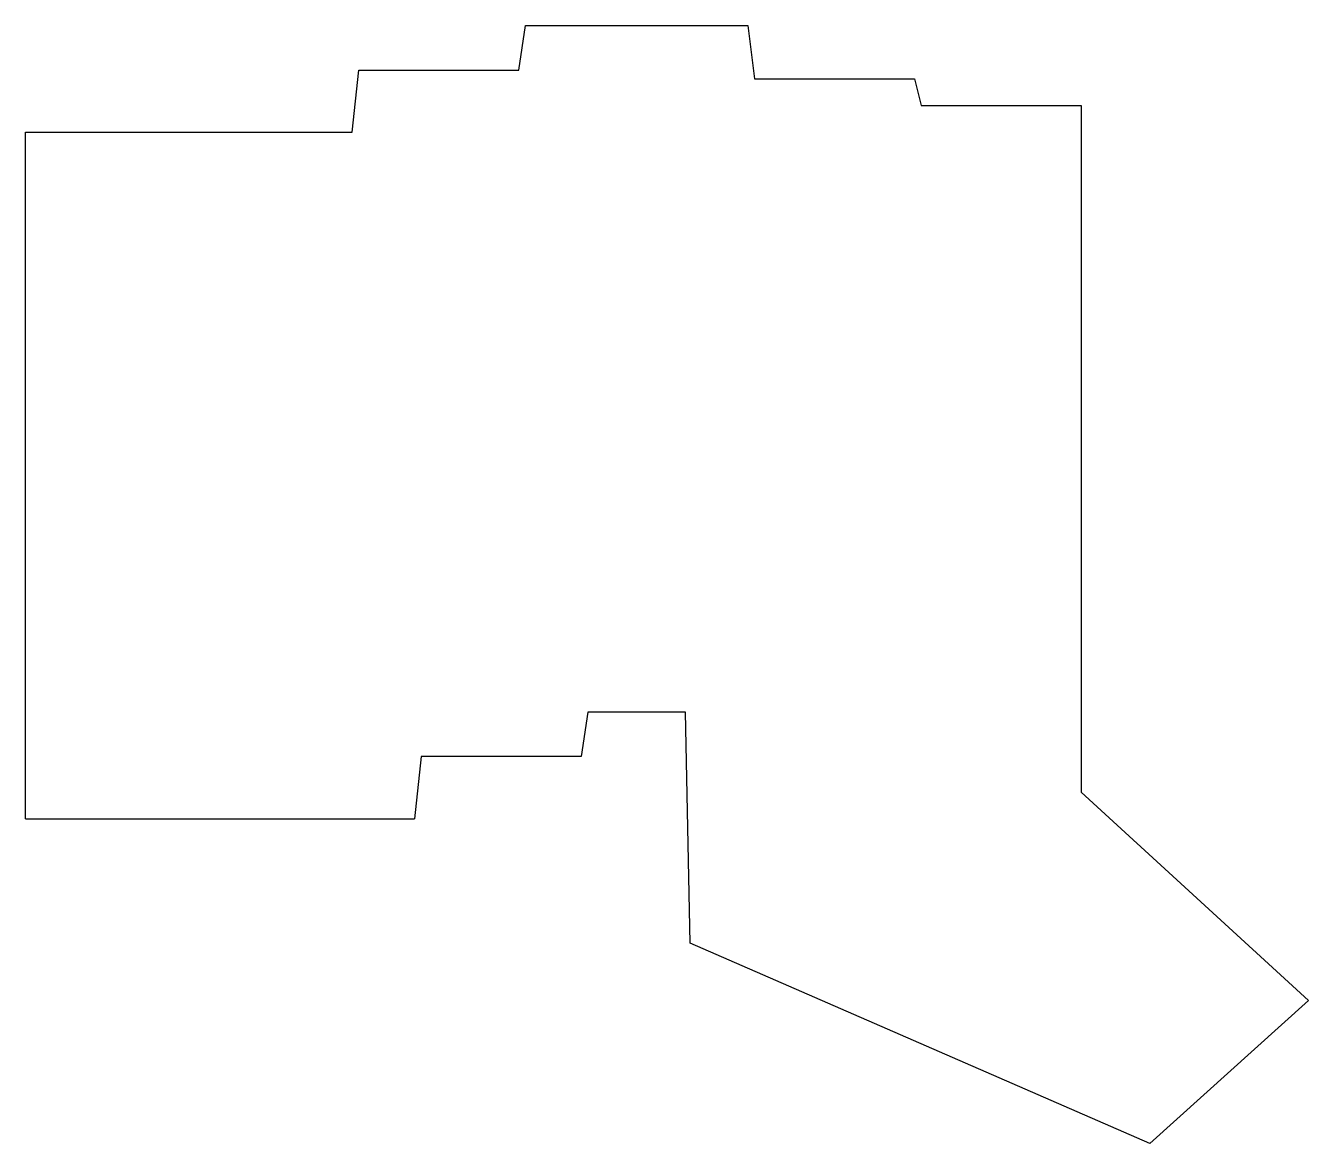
# Model space of a CAD drawing. Header units: millimetres. Extents: x 88 to 232, y -199 to -73.
import ezdxf

# ---------------------------------------------------------------- set-up
doc = ezdxf.new("R2010")
doc.units = ezdxf.units.MM

msp = doc.modelspace()

# ---------------------------------------------------------------- linework, layer by layer
for p, q in [((143, -77.75), (143.75, -72.75)), ((143.75, -72.75), (168.75, -72.75)), ((168.75, -72.75), (169.5, -78.75)), ((124.25, -84.75), (125, -77.75)), ((125, -77.75), (143, -77.75)), ((169.5, -78.75), (187.5, -78.75)), ((187.5, -78.75), (188.25, -81.75)), ((188.25, -81.75), (206.25, -81.75)), ((206.25, -81.75), (206.25, -159)), ((87.5, -162), (87.5, -84.75)), ((87.5, -84.75), (124.25, -84.75)), ((150.75, -150), (150, -155)), ((161.75, -150), (150.75, -150)), ((162.25, -176), (161.75, -150)), ((132, -155), (131.25, -162)), ((150, -155), (132, -155)), ((206.25, -159), (231.81, -182.48)), ((87.5, -162), (131.25, -162)), ((213.97, -198.54), (162.25, -176)), ((231.81, -182.48), (213.97, -198.54))]:
    msp.add_line(p, q)

doc.saveas('drawing.dxf')
